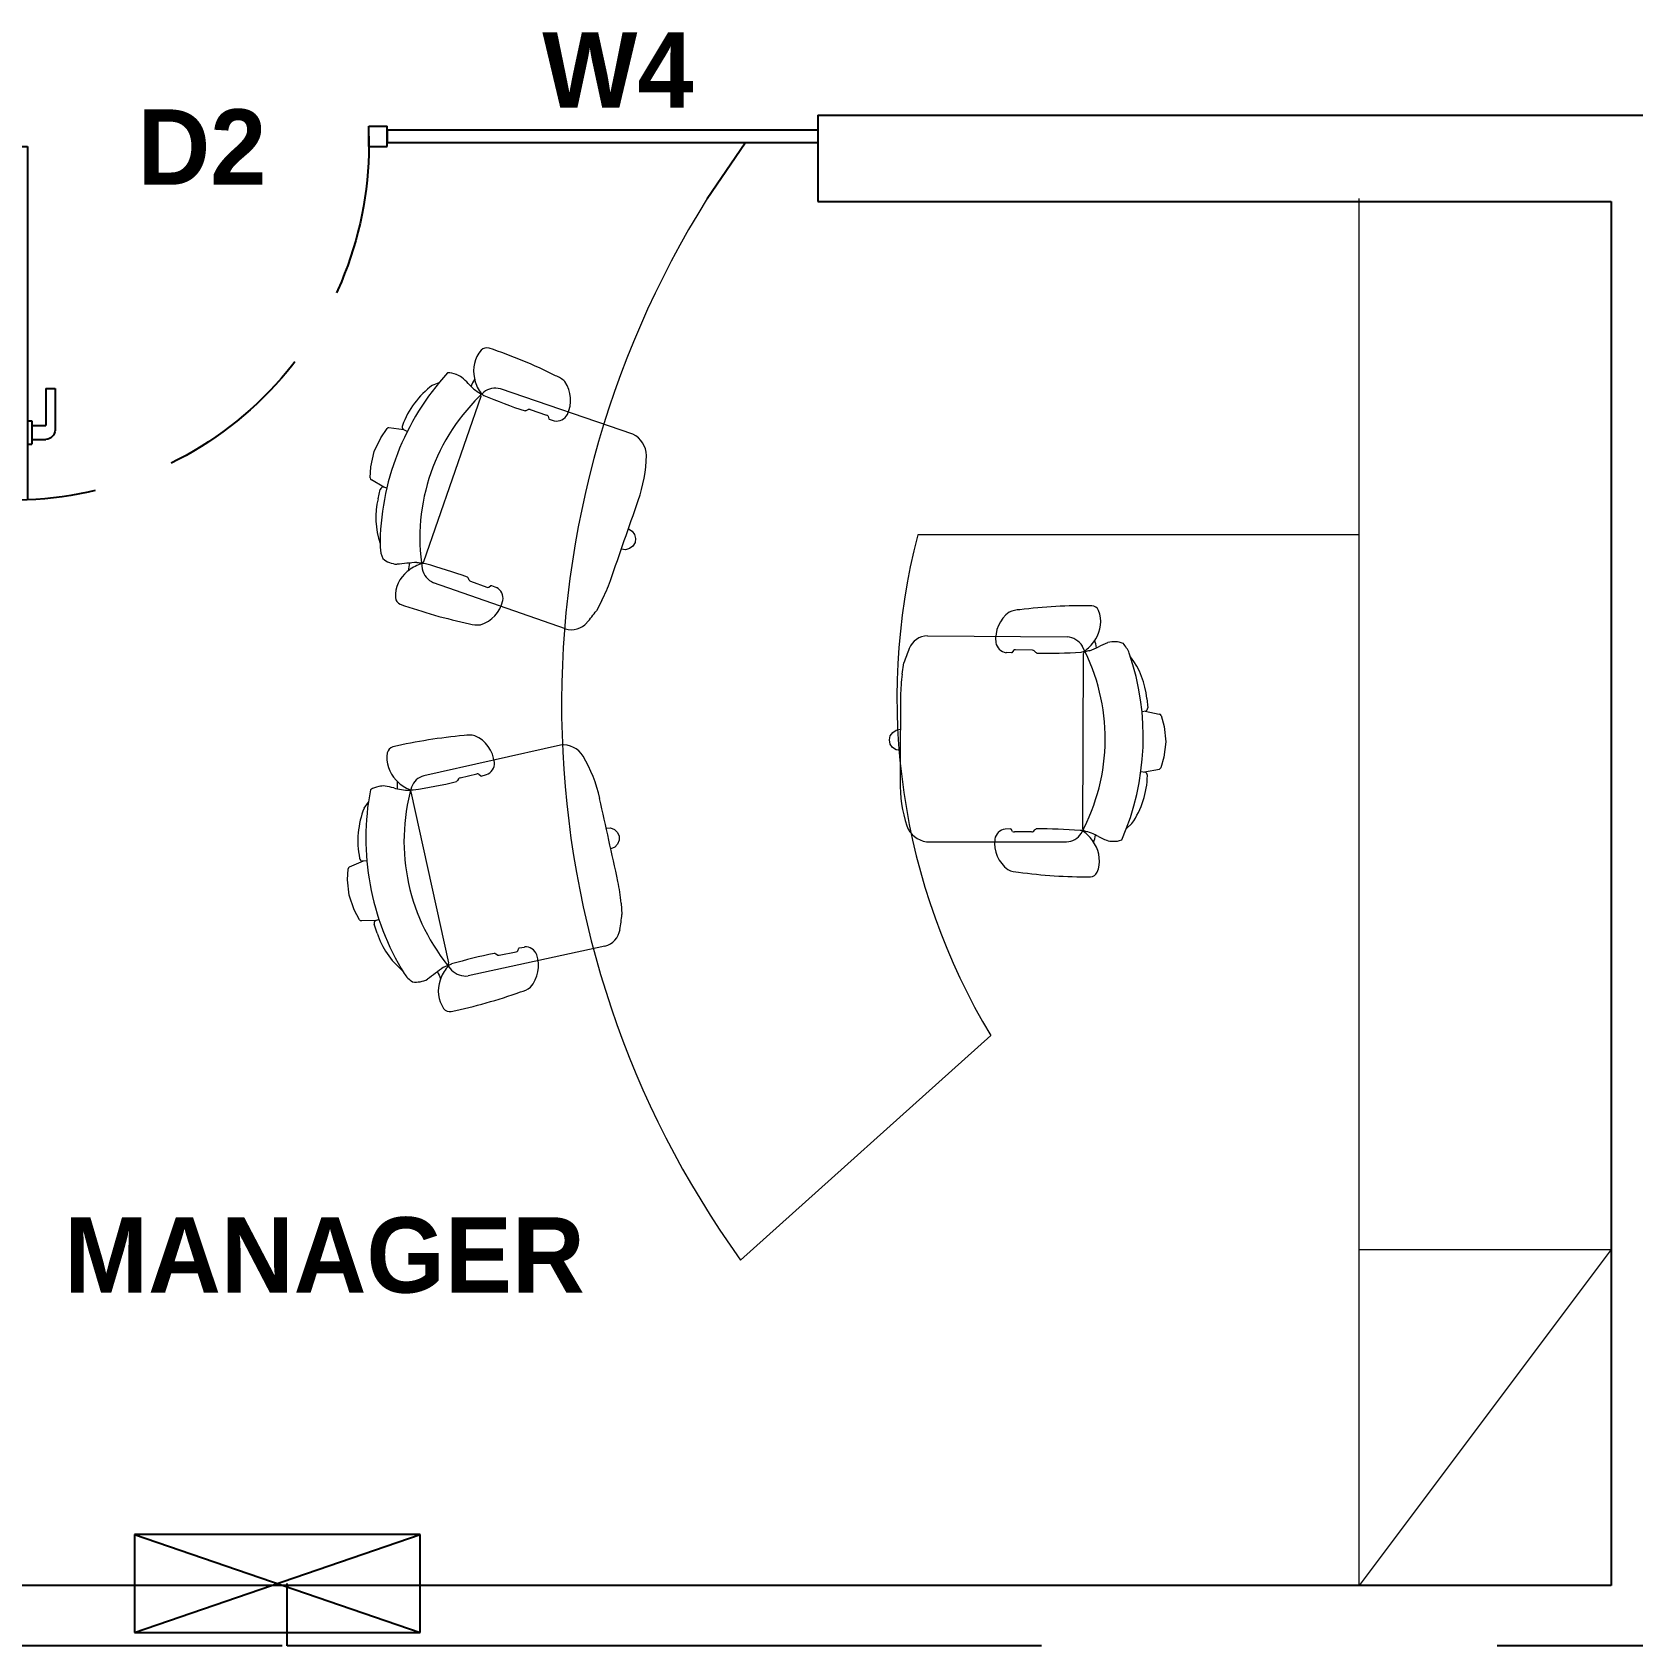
# Model space of a CAD drawing. Header units: inches. Extents: x 482566 to 494966, y -26460 to -22226.
# Drawn here: x 487262.4 to 487429.7, y -24213.5 to -24044.9 of the extents above; entities that cross this region are included whole.
import ezdxf

# ---------------------------------------------------------------- set-up
doc = ezdxf.new("R2010")
doc.units = ezdxf.units.IN
doc.header["$LTSCALE"] = 15
doc.header["$MEASUREMENT"] = 0
for name, pattern in [('DASHED', [0.75, 0.5, -0.25]), ('HIDDEN2', [0.1875, 0.125, -0.0625]), ('TRATTEGGIATA2', [9.525, 6.35, -3.175])]:
    doc.linetypes.add(name, pattern=pattern)
doc.layers.add('A-furniture', color=50, linetype='Continuous', lineweight=9)
doc.layers.add('I-ANNO-TEXT', color=7, linetype='Continuous', lineweight=18)
for name, color, linetype in [('GLAZING', 4, 'Continuous'), ('I-WALL-IN', 3, 'Continuous'), ('SUI GAS LINE', 30, 'TRATTEGGIATA2')]:
    doc.layers.add(name, color=color, linetype=linetype)
doc.styles.add('MICRO', font='')
doc.styles.get('MICRO').set_extended_font_data('MicrogrammaSSi', bold=True)

# ---------------------------------------------------------------- blocks, each defined once
blk = doc.blocks.new('glass doors- 900')
for p, q in [((387080.9, -15045.5), (387080.9, -14224.6)), ((387102.3, -15045.5), (387102.3, -14226.3)), ((387016.6, -14483.4), (387016.6, -14387)), ((387070.1, -14365.5), (387038, -14365.5)), ((387080.9, -14354.8), (387070.1, -14354.8)), ((387070.1, -14408.4), (387070.1, -14354.8)), ((387102.3, -14354.8), (387113, -14354.8)), ((387113, -14408.4), (387113, -14354.8)), ((387113, -14365.5), (387145.1, -14365.5)), ((387166.6, -14483.4), (387166.6, -14387)), ((387038, -14483.4), (387038, -14397.7)), ((387070.1, -14397.7), (387038, -14397.7)), ((387080.9, -14408.4), (387070.1, -14408.4)), ((387102.3, -14408.4), (387113, -14408.4)), ((387113, -14397.7), (387145.1, -14397.7)), ((387145.1, -14483.4), (387145.1, -14397.7)), ((387038, -14483.4), (387016.6, -14483.4)), ((387145.1, -14483.4), (387166.6, -14483.4)), ((387038, -15045.5), (387038, -15092.6)), ((387080.9, -15045.5), (387038, -15045.5)), ((387080.9, -15045.5), (387080.9, -15092.6)), ((387080.9, -15045.5), (387080.9, -15092.6)), ((387080.9, -15045.5), (387102.3, -15045.5)), ((387895.1, -15045.5), (387895.1, -15092.6)), ((387895.1, -15045.5), (387895.1, -15092.6)), ((387895.1, -15045.5), (387895.1, -15045.5)), ((387895.1, -15045.5), (387938, -15045.5)), ((387938, -15045.5), (387938, -15092.6)), ((387080.9, -15092.6), (387038, -15092.6)), ((387895.1, -15092.6), (387938, -15092.6))]:
    blk.add_line(p, q)
at = {"linetype": 'DASHED', "ltscale": 50}
blk.add_arc((387070.1, -15049.8), 825.3, 358.6028, 89.255, dxfattribs=at)
for centre, start, end in [((387038, -14387), 90, 180), ((387145.1, -14387), 0, 90)]:
    blk.add_arc(centre, 21.4, start, end)
blk = doc.blocks.new('A$C6A0E07C9')
at = {"layer": 'A-furniture'}
for p, q in [((-0.2138, 0.2718), (0.1182, 0.2876)), ((-0.0121, 0.2424), (-0.025, 0.2422)), ((-0.0115, 0.2426), (-0.0121, 0.2424)), ((-0.0112, 0.2428), (-0.0115, 0.2426)), ((-0.0079, 0.2484), (-0.0112, 0.2428)), ((0.0377, 0.2515), (-0.0033, 0.2499)), ((0.0418, 0.2505), (0.045, 0.2473)), ((0.045, 0.2473), (0.0464, 0.2461)), ((0.0464, 0.2461), (0.0478, 0.2453)), ((0.0478, 0.2453), (0.0485, 0.2451)), ((0.1585, 0.2497), (0.1792, -0.1667)), ((-0.2691, 0.1773), (-0.2664, 0.2046)), ((0.3146, 0.1213), (0.3056, 0.1197)), ((0.3131, 0.1211), (0.3466, 0.116)), ((0.3152, 0.1516), (0.3188, 0.1294)), ((0.3514, 0.1128), (0.36, 0.0876)), ((0.36, 0.0876), (0.3659, 0.0513)), ((-0.2841, 0.0379), (-0.2762, 0.0438)), ((-0.2762, 0.0438), (-0.2666, 0.0462)), ((0.3659, 0.0513), (0.3636, 0.0146)), ((-0.2907, 0.0196), (-0.2893, 0.0294)), ((-0.2883, 0.01), (-0.2907, 0.0196)), ((-0.2893, 0.0294), (-0.2841, 0.0379)), ((-0.2824, 0.002), (-0.2883, 0.01)), ((-0.2739, -0.003), (-0.2824, 0.002)), ((0.3636, 0.0146), (0.3576, -0.0113)), ((-0.2641, -0.0045), (-0.2739, -0.003)), ((0.3108, -0.0224), (0.3218, -0.0234)), ((0.3197, -0.023), (0.3546, -0.0146)), ((0.3546, -0.0146), (0.3564, -0.0132)), ((0.3564, -0.0132), (0.3576, -0.0113)), ((0.2962, -0.1472), (0.2839, -0.1595)), ((0.0087, -0.176), (-0.0042, -0.1772)), ((0.0094, -0.1763), (0.0087, -0.176)), ((0.0097, -0.1764), (0.0094, -0.1763)), ((0.0135, -0.1816), (0.0097, -0.1764)), ((0.0591, -0.1802), (0.0183, -0.1827)), ((0.0631, -0.1788), (0.066, -0.1753)), ((0.066, -0.1753), (0.0673, -0.174)), ((0.0673, -0.174), (0.0686, -0.173)), ((0.0686, -0.173), (0.0692, -0.1728)), ((-0.1895, -0.2174), (0.1433, -0.1996))]:
    blk.add_line(p, q, dxfattribs=at)
for centre, radius, start, end in [((0.0065, 0.2825), 0.0635, 94.0792, 117.5938), ((0.2241, -0.8917), 1.2574, 92.3594, 100.1757), ((0.1721, 0.3454), 0.0192, 28.1256, 89.2436), ((0.1209, 0.3234), 0.0749, 330.3794, 24.513), ((0.0274, 0.2777), 0.0792, 129.4999, 189.1152), ((-0.21, 0.2233), 0.0487, 94.526, 161.0109), ((0.117, 0.2414), 0.0463, 34.0902, 88.4441), ((0.1077, 0.3263), 0.0879, 309.6726, 333.0223), ((-1.1254, 2.7931), 2.8487, 297.1157, 298.0695), ((-0.9196, -0.0126), 1.143, 14.0931, 15.0056), ((0.2336, 0.2226), 0.0597, 72.5282, 107.7011), ((0.1951, 0.2221), 0.0806, 25.5198, 45.5387), ((0.5941, -0.0351), 0.8932, 162.1203, 164.4323), ((-0.0222, 0.2712), 0.0292, 192.0047, 264.4409), ((-0.0038, 0.2437), 0.00623, 84.8455, 131.3174), ((0.0374, 0.2414), 0.0101, 64.5281, 88.6391), ((0.0007, 1.5534), 1.3091, 272.0899, 276.676), ((0.1493, 0.274), 0.0211, 279.8693, 313.3434), ((-0.2488, 0.0248), 0.4712, 334.5973, 30.9732), ((0.1704, 0.2449), 0.0129, 130.1366, 158.0173), ((0.1866, 0.1808), 0.0779, 100.0525, 108.2672), ((-0.3014, 0.0263), 0.6141, 339.6108, 22.0467), ((0.1276, 0.1249), 0.1894, 8.0925, 40.8276), ((0.1816, 0.1421), 0.4521, 175.5289, 182.0991), ((72.2191, 3.6268), 72.5738, 182.765274, 182.924882), ((0.31, 0.1288), 0.0088, 301.088, 3.1667), ((0.3467, 0.1108), 0.00513, 22.8184, 91.0076), ((0.1162, -0.0378), 0.2107, 328.6962, 1.8079), ((0.3177, -0.0315), 0.00903, 2.1237, 63.3709), ((0.0809, -0.0616), 0.3414, 182.481, 200.7553), ((-0.1856, -0.1603), 0.0572, 202.8821, 266.1169), ((0.0015, -0.2058), 0.0292, 101.2525, 173.6887), ((0.0171, -0.1766), 0.00623, 234.376, 280.848), ((0.0579, -0.1702), 0.0101, 277.0543, 301.1654), ((0.1515, -1.4793), 1.3091, 89.0174, 93.6036), ((0.138, -0.155), 0.0449, 276.7939, 330.1521), ((0.1724, -0.1915), 0.0211, 52.3501, 85.8241), ((0.197, -0.1553), 0.0211, 212.6602, 229.0352), ((0.1633, -0.2919), 0.1223, 63.0548, 80.6357), ((0.1362, -0.2476), 0.0879, 32.6712, 56.0209), ((-0.9196, -0.0126), 1.143, 350.6964, 351.6126), ((0.3239, 0.0551), 0.2601, 246.1539, 250.8174), ((0.249, -0.1528), 0.0392, 254.2998, 275.9911), ((0.2537, -0.1401), 0.0518, 269.3553, 293.3788), ((0.0516, -0.2073), 0.0792, 176.5782, 236.1936), ((0.1491, -0.2435), 0.0749, 341.1805, 35.314), ((0.2022, -0.2604), 0.0192, 276.4498, 337.5679), ((0.0312, -0.2142), 0.0635, 248.0997, 271.6142), ((0.1312, 0.9758), 1.2574, 265.5178, 273.334)]:
    blk.add_arc(centre, radius, start, end, dxfattribs=at)
blk = doc.blocks.new('*U164')
at = {"layer": 'A-furniture'}
for p, q in [((2.5, -0.6), (2.5, 0)), ((3.3, -0.6), (0, -0.6)), ((0.8, -0.6), (0.8, -1.65)), ((1.9915, -1.4758), (2.5254, -2.0716))]:
    blk.add_line(p, q, dxfattribs=at)
at = {"layer": 'A-furniture', "linetype": 'HIDDEN2'}
blk.add_line((2.5, 0), (3.3, -0.6), dxfattribs=at)
at = {"layer": 'A-furniture'}
for centre, radius, start, end in [((1.1885, -0.1453), 1.5541, 255.5214, 301.111), ((1.2039, -0.2339), 2.2635, 237.868, 305.7215)]:
    blk.add_arc(centre, radius, start, end, dxfattribs=at)
for p, rotation in [((1.3234, -1.428), 86.85652716130764), ((0.6913, -2.5849), 248.0226334994808), ((1.5459, -2.6506), 279.5773348211345)]:
    blk.add_blockref('A$C6A0E07C9', p, dxfattribs=dict(at, rotation=rotation))

msp = doc.modelspace()

# ---------------------------------------------------------------- linework, layer by layer
at = {"color": 8}
msp.add_line((487332.93, -24062.26), (487336.88, -24056.44), dxfattribs=at)
at = {"ltscale": 3}
for p, q in [((487302.93, -24201.89), (487273.07, -24201.89)), ((487273.07, -24201.89), (487273.07, -24212.11)), ((487273.07, -24212.11), (487302.93, -24201.89)), ((487302.93, -24201.89), (487273.07, -24201.89)), ((487273.07, -24201.89), (487302.93, -24212.11)), ((487302.93, -24212.11), (487302.93, -24201.89)), ((487273.07, -24212.11), (487302.93, -24212.11))]:
    msp.add_line(p, q, dxfattribs=at)
at = {"layer": 'GLAZING', "elevation": 6.93}
for points in [[(487344.47, -24055.09), (487299.47, -24055.09)], [(487299.47, -24055.09), (487299.47, -24056.44)], [(487344.47, -24056.44), (487299.47, -24056.44)]]:
    msp.add_lwpolyline(points, dxfattribs=at)
at = {"layer": 'I-WALL-IN'}
for p, q in [((487344.47, -24053.55, 6.93), (487344.47, -24058.05, 6.93)), ((487344.47, -24058.05, 6.93), (487344.47, -24062.55, 6.93)), ((487427.4, -24207.22, 6.93), (487250.09, -24207.22, 6.93))]:
    msp.add_line(p, q, dxfattribs=at)
at = {"layer": 'I-WALL-IN', "elevation": 6.93}
for points in [[(487344.47, -24053.55), (487458.9, -24053.55)], [(487344.47, -24062.55), (487427.4, -24062.55)], [(487427.4, -24062.55), (487427.4, -24207.22)]]:
    msp.add_lwpolyline(points, dxfattribs=at)
at = {"layer": 'SUI GAS LINE'}
for p, q in [((487289, -24213.5), (487289, -24207)), ((487288.5, -24213.5), (487073.5, -24213.5)), ((487796.5, -24213.5), (487289, -24213.5))]:
    msp.add_line(p, q, dxfattribs=at)

# ---------------------------------------------------------------- block references
at = {"xscale": 43.92677977799411, "yscale": 43.92677977799411, "zscale": 43.92677977799411, "rotation": 270}
msp.add_blockref('*U164', (487427.4, -24062.26), dxfattribs=at)
at = {"layer": 'GLAZING', "xscale": -0.04500000025145709, "yscale": 0.04499999998952262, "zscale": 0.04499999999999744, "rotation": 180}
msp.add_blockref('glass doors- 900', (469842.26, -24733.87, 6.93), dxfattribs=at)

# ---------------------------------------------------------------- texts
at = {"layer": 'I-ANNO-TEXT', "char_height": 7.875, "attachment_point": 1, "style": 'MICRO'}
for s, insert in [('{\\fBahnschrift Light|b1|i0|c0|p34;W4}', (487315.68, -24044.87, 6.93)), ('{\\fBahnschrift Light|b1|i0|c0|p34;D2}', (487273.37, -24052.93, 6.93)), ('{\\fBahnschrift Light|b1|i0|c0|p34;MANAGER }', (487265.71, -24168.72))]:
    msp.add_mtext_dynamic_manual_height_columns(s, width=7.4099, gutter_width=1.5, heights=[0], dxfattribs=dict(at, insert=insert))

doc.saveas('drawing.dxf')
